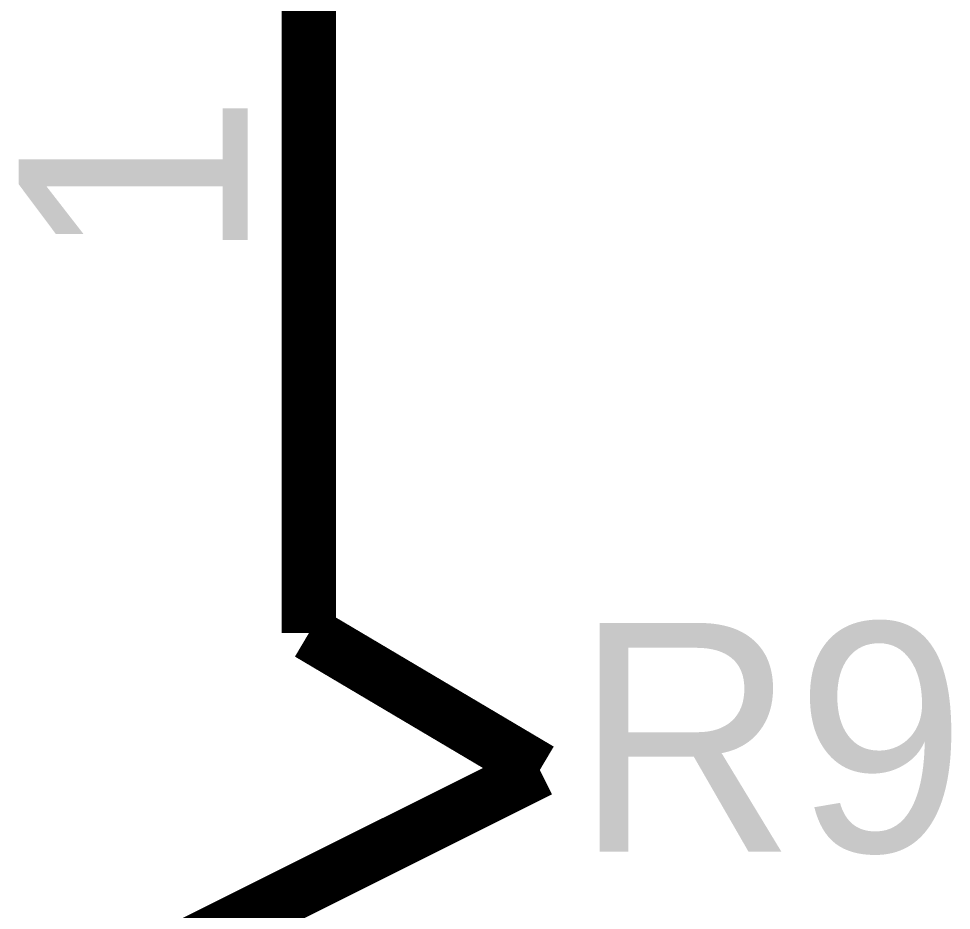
# Model space of a CAD drawing. Header units: inches. Extents: x 0 to 432, y 0 to 280.
# Drawn here: x 201.61 to 206.74, y 199.12 to 204.02 of the extents above; entities that cross this region are included whole.
import ezdxf

# ---------------------------------------------------------------- set-up
doc = ezdxf.new("R2010")
doc.units = ezdxf.units.IN
doc.layers.add('Sheet', color=255, linetype='Continuous')

msp = doc.modelspace()

# ---------------------------------------------------------------- linework, layer by layer
at = {"layer": 'Sheet'}
for points in [[(203.2092, 200.6447, 0.2997, 0.2997, 0), (203.2092, 205.7318, 0.2997, 0.2997, 0)], [(203.2092, 200.6447, 0.2997, 0.2997, 0), (203.2092, 201.4083, 0.2997, 0.2997, 0)], [(203.2092, 200.6447, 0.2997, 0.2997, 0), (204.4783, 199.8923, 0.2997, 0.2997, 0)], [(204.4783, 199.8923, 0.2997, 0.2997, 0), (201.9402, 198.6233, 0.2997, 0.2997, 0)]]:
    msp.add_lwpolyline(points, format="xyseb", dxfattribs=at)

# ---------------------------------------------------------------- texts
msp.add_text('1', height=1.2577, rotation=90, dxfattribs=at).set_placement((202.8723, 202.6773))
msp.add_text('R9', height=1.25775, dxfattribs=at).set_placement((204.6692, 199.4431))

doc.saveas('drawing.dxf')
